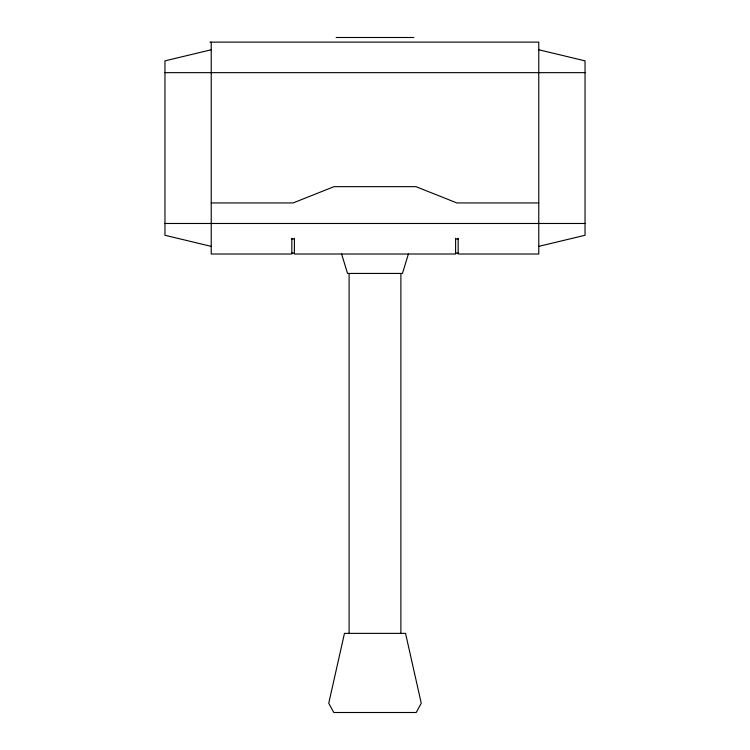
<?xml version="1.0" encoding="UTF-8"?>
<svg xmlns="http://www.w3.org/2000/svg" width="750" height="750" viewBox="0 0 750 750"><rect width="100%" height="100%" fill="white"/><g stroke="black" fill="none" stroke-linecap="round" stroke-linejoin="round"><path stroke-width="1.12" d="M408.394 254.016L402.459 273.441L347.541 273.441L341.606 254.016M211.228 49.762L164.963 60.863L164.963 235.275L211.228 246.375M538.772 246.375L585.037 235.275L585.037 60.863L538.772 49.762M336.141 37.5L413.859 37.5M209.963 42.122L538.772 42.122L538.772 254.016L458.166 254.016L458.166 238.312M164.963 72.656L585.037 72.656M211.228 202.941L293.109 202.941L334.059 186.656L415.941 186.656L456.891 202.941L538.772 202.941M164.963 223.481L585.037 223.481M291.834 238.969L294.394 238.969M455.606 238.969L458.166 238.969M291.834 253.087L294.394 253.087M455.606 253.087L458.166 253.087M455.606 238.312L455.606 254.016L294.394 254.016L294.394 238.312M400.894 273.488L400.894 633.375M349.106 273.488L349.106 633.375M291.834 238.312L291.834 254.016L211.228 254.016L211.228 42.122M344.466 633.375L328.734 703.247L333.797 712.5L416.203 712.5L421.266 703.247L405.534 633.375L344.466 633.375"/></g></svg>
